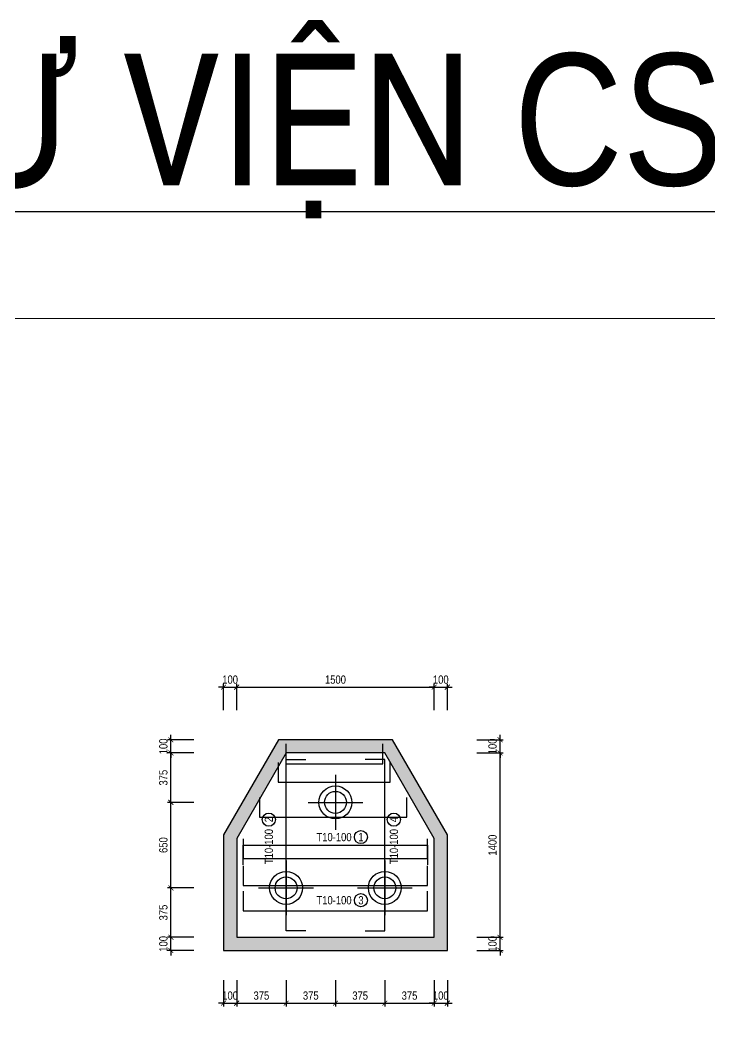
# Model space of a CAD drawing. Header units: millimetres. Extents: x -360107 to 123116000, y -52137 to 86044500.
# Drawn here: x -295127 to -289887, y 144107 to 151731 of the extents above; entities that cross this region are included whole.
import ezdxf
from ezdxf.enums import TextEntityAlignment as Align

# ---------------------------------------------------------------- set-up
doc = ezdxf.new("R2010")
doc.units = ezdxf.units.MM
doc.header["$LTSCALE"] = 100
doc.header["$MEASUREMENT"] = 0
doc.layers.get('Defpoints').update_dxf_attribs({"color": 250})
for name, color, linetype in [('04-GB-Dim', 146, 'Continuous'), ('05-GB-Hatch', 8, 'Continuous'), ('10-GB-Text', 4, 'Continuous')]:
    doc.layers.add(name, color=color, linetype=linetype)
for name, color, linetype, lineweight in [('12-GB-Ky Hieu', 232, 'Continuous', 13), ('18-GB-Reinf', 10, 'Continuous', 25), ('20-GB-GC', 145, 'Continuous', 25), ('21-GB-BD', 90, 'Continuous', 25)]:
    doc.layers.add(name, color=color, linetype=linetype, lineweight=lineweight)
doc.styles.add('02-GB-VNI-Helve', font='VNI-Helve-Condense.TTF')
doc.styles.add('VNI-Helve', font='VNI-Helve-Condense.TTF')
doc.dimstyles.new('GB 25', dxfattribs={"dimscale": 0.25, "dimtxt": 250, "dimasz": 150, "dimexe": 100, "dimexo": 100, "dimgap": 100, "dimtad": 1, "dimdec": 0, "dimzin": 0, "dimdsep": 46, "dimtxsty": 'VNI-Helve', "dimblk": 'ARCHTICK', "dimcen": 100, "dimdle": 100, "dimclrd": 256, "dimclre": 256, "dimclrt": 71, "dimadec": 0, "dimazin": 0, "dimtfac": 1, "dimtdec": 0, "dimtix": 1, "dimtmove": 0, "dimatfit": 3, "dimfxl": 3.75, "dimtolj": 1, "dimtzin": 0, "dimarcsym": 0})

# ---------------------------------------------------------------- blocks, each defined once
blk = doc.blocks.new('*U775')
for p, q in [((0, 208.3), (0, -208.3)), ((-208.3, 0), (208.3, 0))]:
    blk.add_line(p, q)
for radius in [125, 83.3]:
    blk.add_circle((0, 0), radius)
blk = doc.blocks.new('*U675')
at = {"layer": '20-GB-GC', "color": 145}
blk.add_circle((193.5, 31.2), 50, dxfattribs=at)
at = {"layer": '10-GB-Text', "style": '02-GB-VNI-Helve'}
blk.add_attdef('DAIC', text='', height=25, dxfattribs=at).set_placement((297.2, 123.6), align=Align.MIDDLE_LEFT)
blk.add_attdef('DAIO', (297.9, 65.8), '', height=25, dxfattribs=at)
blk.add_attdef('DAI', text='', height=62.5, dxfattribs=at).set_placement((122.5, 31.2), align=Align.MIDDLE_RIGHT)
at = {"layer": '10-GB-Text', "color": 141, "style": '02-GB-VNI-Helve'}
blk.add_attdef('A', text='', height=62.5, rotation=360, dxfattribs=at).set_placement((193.5, 31.2), align=Align.MIDDLE_CENTER)
blk = doc.blocks.new('_ArchTick')
at = {"color": 0, "linetype": 'ByBlock', "const_width": 0.15}
blk.add_lwpolyline([(-0.5, -0.5), (0.5, 0.5)], dxfattribs=at)
blk = doc.blocks.new('*D234')
at = {"layer": '04-GB-Dim', "lineweight": -2, "transparency": 16777216}
for p, q in [((-293581.5, 144440.5), (-293581.5, 144240.5)), ((-293481.5, 144440.5), (-293481.5, 144240.5)), ((-293581.5, 144265.5), (-293619, 144265.5)), ((-293581.5, 144265.5), (-293481.5, 144265.5)), ((-293481.5, 144265.5), (-293444, 144265.5))]:
    blk.add_line(p, q, dxfattribs=at)
at = {"layer": 'Defpoints', "color": 0, "transparency": 16777216}
for p in [(-293581.5, 144465.5), (-293481.5, 144465.5), (-293481.5, 144265.5)]:
    blk.add_point(p, dxfattribs=at)
at = {"layer": '04-GB-Dim', "lineweight": -2, "transparency": 16777216, "xscale": 37.5, "yscale": 37.5, "zscale": 37.5}
blk.add_blockref('_ArchTick', (-293581.5, 144265.5), dxfattribs=at)
at = {"layer": '04-GB-Dim', "lineweight": -2, "transparency": 16777216, "xscale": 37.5, "yscale": 37.5, "zscale": 37.5, "rotation": 180}
blk.add_blockref('_ArchTick', (-293481.5, 144265.5), dxfattribs=at)
at = {"layer": '04-GB-Dim', "color": 71, "transparency": 16777216, "insert": (-293531.5, 144322.4), "char_height": 62.5, "attachment_point": 5, "style": 'VNI-Helve'}
blk.add_mtext('\\A1;100', dxfattribs=at)
blk = doc.blocks.new('*D235')
at = {"layer": '04-GB-Dim', "lineweight": -2, "transparency": 16777216}
for p, q in [((-293481.5, 144440.5), (-293481.5, 144240.5)), ((-293106.5, 144440.5), (-293106.5, 144240.5)), ((-293506.5, 144265.5), (-293081.5, 144265.5))]:
    blk.add_line(p, q, dxfattribs=at)
at = {"layer": 'Defpoints', "color": 0, "transparency": 16777216}
for p in [(-293481.5, 144465.5), (-293106.5, 144465.5), (-293106.5, 144265.5)]:
    blk.add_point(p, dxfattribs=at)
at = {"layer": '04-GB-Dim', "lineweight": -2, "transparency": 16777216, "xscale": 37.5, "yscale": 37.5, "zscale": 37.5, "rotation": 180}
blk.add_blockref('_ArchTick', (-293481.5, 144265.5), dxfattribs=at)
at = {"layer": '04-GB-Dim', "lineweight": -2, "transparency": 16777216, "xscale": 37.5, "yscale": 37.5, "zscale": 37.5}
blk.add_blockref('_ArchTick', (-293106.5, 144265.5), dxfattribs=at)
at = {"layer": '04-GB-Dim', "color": 71, "transparency": 16777216, "insert": (-293294, 144322.4), "char_height": 62.5, "attachment_point": 5, "style": 'VNI-Helve'}
blk.add_mtext('\\A1;375', dxfattribs=at)
blk = doc.blocks.new('*D236')
at = {"layer": '04-GB-Dim', "lineweight": -2, "transparency": 16777216}
for p, q in [((-293106.5, 144440.5), (-293106.5, 144240.5)), ((-292731.5, 144440.5), (-292731.5, 144240.5)), ((-293131.5, 144265.5), (-292706.5, 144265.5))]:
    blk.add_line(p, q, dxfattribs=at)
at = {"layer": 'Defpoints', "color": 0, "transparency": 16777216}
for p in [(-293106.5, 144465.5), (-292731.5, 144465.5), (-292731.5, 144265.5)]:
    blk.add_point(p, dxfattribs=at)
at = {"layer": '04-GB-Dim', "lineweight": -2, "transparency": 16777216, "xscale": 37.5, "yscale": 37.5, "zscale": 37.5, "rotation": 180}
blk.add_blockref('_ArchTick', (-293106.5, 144265.5), dxfattribs=at)
at = {"layer": '04-GB-Dim', "lineweight": -2, "transparency": 16777216, "xscale": 37.5, "yscale": 37.5, "zscale": 37.5}
blk.add_blockref('_ArchTick', (-292731.5, 144265.5), dxfattribs=at)
at = {"layer": '04-GB-Dim', "color": 71, "transparency": 16777216, "insert": (-292919, 144322.4), "char_height": 62.5, "attachment_point": 5, "style": 'VNI-Helve'}
blk.add_mtext('\\A1;375', dxfattribs=at)
blk = doc.blocks.new('*D237')
at = {"layer": '04-GB-Dim', "lineweight": -2, "transparency": 16777216}
for p, q in [((-292731.5, 144440.5), (-292731.5, 144240.5)), ((-292356.5, 144440.5), (-292356.5, 144240.5)), ((-292756.5, 144265.5), (-292331.5, 144265.5))]:
    blk.add_line(p, q, dxfattribs=at)
at = {"layer": 'Defpoints', "color": 0, "transparency": 16777216}
for p in [(-292731.5, 144465.5), (-292356.5, 144465.5), (-292356.5, 144265.5)]:
    blk.add_point(p, dxfattribs=at)
at = {"layer": '04-GB-Dim', "lineweight": -2, "transparency": 16777216, "xscale": 37.5, "yscale": 37.5, "zscale": 37.5, "rotation": 180}
blk.add_blockref('_ArchTick', (-292731.5, 144265.5), dxfattribs=at)
at = {"layer": '04-GB-Dim', "lineweight": -2, "transparency": 16777216, "xscale": 37.5, "yscale": 37.5, "zscale": 37.5}
blk.add_blockref('_ArchTick', (-292356.5, 144265.5), dxfattribs=at)
at = {"layer": '04-GB-Dim', "color": 71, "transparency": 16777216, "insert": (-292544, 144322.4), "char_height": 62.5, "attachment_point": 5, "style": 'VNI-Helve'}
blk.add_mtext('\\A1;375', dxfattribs=at)
blk = doc.blocks.new('*D238')
at = {"layer": '04-GB-Dim', "lineweight": -2, "transparency": 16777216}
for p, q in [((-292356.5, 144440.5), (-292356.5, 144240.5)), ((-291981.5, 144440.5), (-291981.5, 144240.5)), ((-292381.5, 144265.5), (-291956.5, 144265.5))]:
    blk.add_line(p, q, dxfattribs=at)
at = {"layer": 'Defpoints', "color": 0, "transparency": 16777216}
for p in [(-292356.5, 144465.5), (-291981.5, 144465.5), (-291981.5, 144265.5)]:
    blk.add_point(p, dxfattribs=at)
at = {"layer": '04-GB-Dim', "lineweight": -2, "transparency": 16777216, "xscale": 37.5, "yscale": 37.5, "zscale": 37.5, "rotation": 180}
blk.add_blockref('_ArchTick', (-292356.5, 144265.5), dxfattribs=at)
at = {"layer": '04-GB-Dim', "lineweight": -2, "transparency": 16777216, "xscale": 37.5, "yscale": 37.5, "zscale": 37.5}
blk.add_blockref('_ArchTick', (-291981.5, 144265.5), dxfattribs=at)
at = {"layer": '04-GB-Dim', "color": 71, "transparency": 16777216, "insert": (-292169, 144322.4), "char_height": 62.5, "attachment_point": 5, "style": 'VNI-Helve'}
blk.add_mtext('\\A1;375', dxfattribs=at)
blk = doc.blocks.new('*D239')
at = {"layer": '04-GB-Dim', "lineweight": -2, "transparency": 16777216}
for p, q in [((-291981.5, 144440.5), (-291981.5, 144240.5)), ((-291881.5, 144440.5), (-291881.5, 144240.5)), ((-291981.5, 144265.5), (-292019, 144265.5)), ((-291981.5, 144265.5), (-291881.5, 144265.5)), ((-291881.5, 144265.5), (-291844, 144265.5))]:
    blk.add_line(p, q, dxfattribs=at)
at = {"layer": 'Defpoints', "color": 0, "transparency": 16777216}
for p in [(-291981.5, 144465.5), (-291881.5, 144465.5), (-291881.5, 144265.5)]:
    blk.add_point(p, dxfattribs=at)
at = {"layer": '04-GB-Dim', "lineweight": -2, "transparency": 16777216, "xscale": 37.5, "yscale": 37.5, "zscale": 37.5}
blk.add_blockref('_ArchTick', (-291981.5, 144265.5), dxfattribs=at)
at = {"layer": '04-GB-Dim', "lineweight": -2, "transparency": 16777216, "xscale": 37.5, "yscale": 37.5, "zscale": 37.5, "rotation": 180}
blk.add_blockref('_ArchTick', (-291881.5, 144265.5), dxfattribs=at)
at = {"layer": '04-GB-Dim', "color": 71, "transparency": 16777216, "insert": (-291931.5, 144322.4), "char_height": 62.5, "attachment_point": 5, "style": 'VNI-Helve'}
blk.add_mtext('\\A1;100', dxfattribs=at)
blk = doc.blocks.new('*D240')
at = {"layer": '04-GB-Dim', "lineweight": -2, "transparency": 16777216}
for p, q in [((-293981.5, 144765.5), (-293981.5, 144803)), ((-293806.5, 144765.5), (-294006.5, 144765.5)), ((-293981.5, 144665.5), (-293981.5, 144765.5)), ((-293806.5, 144665.5), (-294006.5, 144665.5)), ((-293981.5, 144665.5), (-293981.5, 144628))]:
    blk.add_line(p, q, dxfattribs=at)
at = {"layer": 'Defpoints', "color": 0, "transparency": 16777216}
for p in [(-293981.5, 144765.5), (-293781.5, 144765.5), (-293781.5, 144665.5)]:
    blk.add_point(p, dxfattribs=at)
at = {"layer": '04-GB-Dim', "lineweight": -2, "transparency": 16777216, "xscale": 37.5, "yscale": 37.5, "zscale": 37.5}
for p, rotation in [((-293981.5, 144765.5), 270), ((-293981.5, 144665.5), 90)]:
    blk.add_blockref('_ArchTick', p, dxfattribs=dict(at, rotation=rotation))
at = {"layer": '04-GB-Dim', "color": 71, "transparency": 16777216, "insert": (-294038.4, 144715.5), "char_height": 62.5, "attachment_point": 5, "rotation": 90, "style": 'VNI-Helve'}
blk.add_mtext('\\A1;100', dxfattribs=at)
blk = doc.blocks.new('*D241')
at = {"layer": '04-GB-Dim', "lineweight": -2, "transparency": 16777216}
for p, q in [((-293981.5, 144740.5), (-293981.5, 145165.5)), ((-293806.5, 145140.5), (-294006.5, 145140.5)), ((-293806.5, 144765.5), (-294006.5, 144765.5))]:
    blk.add_line(p, q, dxfattribs=at)
at = {"layer": 'Defpoints', "color": 0, "transparency": 16777216}
for p in [(-293981.5, 145140.5), (-293781.5, 145140.5), (-293781.5, 144765.5)]:
    blk.add_point(p, dxfattribs=at)
at = {"layer": '04-GB-Dim', "lineweight": -2, "transparency": 16777216, "xscale": 37.5, "yscale": 37.5, "zscale": 37.5}
for p, rotation in [((-293981.5, 145140.5), 90), ((-293981.5, 144765.5), 270)]:
    blk.add_blockref('_ArchTick', p, dxfattribs=dict(at, rotation=rotation))
at = {"layer": '04-GB-Dim', "color": 71, "transparency": 16777216, "insert": (-294038.4, 144953), "char_height": 62.5, "attachment_point": 5, "rotation": 90, "style": 'VNI-Helve'}
blk.add_mtext('\\A1;375', dxfattribs=at)
blk = doc.blocks.new('*D242')
at = {"layer": '04-GB-Dim', "lineweight": -2, "transparency": 16777216}
for p, q in [((-293806.5, 145790), (-294006.5, 145790)), ((-293981.5, 145115.5), (-293981.5, 145815)), ((-293806.5, 145140.5), (-294006.5, 145140.5))]:
    blk.add_line(p, q, dxfattribs=at)
at = {"layer": 'Defpoints', "color": 0, "transparency": 16777216}
for p in [(-293981.5, 145790), (-293781.5, 145790), (-293781.5, 145140.5)]:
    blk.add_point(p, dxfattribs=at)
at = {"layer": '04-GB-Dim', "lineweight": -2, "transparency": 16777216, "xscale": 37.5, "yscale": 37.5, "zscale": 37.5}
for p, rotation in [((-293981.5, 145790), 90), ((-293981.5, 145140.5), 270)]:
    blk.add_blockref('_ArchTick', p, dxfattribs=dict(at, rotation=rotation))
at = {"layer": '04-GB-Dim', "color": 71, "transparency": 16777216, "insert": (-294038.4, 145465.3), "char_height": 62.5, "attachment_point": 5, "rotation": 90, "style": 'VNI-Helve'}
blk.add_mtext('\\A1;650', dxfattribs=at)
blk = doc.blocks.new('*D243')
at = {"layer": '04-GB-Dim', "lineweight": -2, "transparency": 16777216}
for p, q in [((-293806.5, 146165), (-294006.5, 146165)), ((-293981.5, 145765), (-293981.5, 146190)), ((-293806.5, 145790), (-294006.5, 145790))]:
    blk.add_line(p, q, dxfattribs=at)
at = {"layer": 'Defpoints', "color": 0, "transparency": 16777216}
for p in [(-293981.5, 146165), (-293781.5, 146165), (-293781.5, 145790)]:
    blk.add_point(p, dxfattribs=at)
at = {"layer": '04-GB-Dim', "lineweight": -2, "transparency": 16777216, "xscale": 37.5, "yscale": 37.5, "zscale": 37.5}
for p, rotation in [((-293981.5, 146165), 90), ((-293981.5, 145790), 270)]:
    blk.add_blockref('_ArchTick', p, dxfattribs=dict(at, rotation=rotation))
at = {"layer": '04-GB-Dim', "color": 71, "transparency": 16777216, "insert": (-294038.4, 145977.5), "char_height": 62.5, "attachment_point": 5, "rotation": 90, "style": 'VNI-Helve'}
blk.add_mtext('\\A1;375', dxfattribs=at)
blk = doc.blocks.new('*D244')
at = {"layer": '04-GB-Dim', "lineweight": -2, "transparency": 16777216}
for p, q in [((-293981.5, 146265), (-293981.5, 146302.5)), ((-293806.5, 146265), (-294006.5, 146265)), ((-293981.5, 146165), (-293981.5, 146265)), ((-293806.5, 146165), (-294006.5, 146165)), ((-293981.5, 146165), (-293981.5, 146127.5))]:
    blk.add_line(p, q, dxfattribs=at)
at = {"layer": 'Defpoints', "color": 0, "transparency": 16777216}
for p in [(-293981.5, 146265), (-293781.5, 146265), (-293781.5, 146165)]:
    blk.add_point(p, dxfattribs=at)
at = {"layer": '04-GB-Dim', "lineweight": -2, "transparency": 16777216, "xscale": 37.5, "yscale": 37.5, "zscale": 37.5}
for p, rotation in [((-293981.5, 146265), 270), ((-293981.5, 146165), 90)]:
    blk.add_blockref('_ArchTick', p, dxfattribs=dict(at, rotation=rotation))
at = {"layer": '04-GB-Dim', "color": 71, "transparency": 16777216, "insert": (-294038.4, 146215), "char_height": 62.5, "attachment_point": 5, "rotation": 90, "style": 'VNI-Helve'}
blk.add_mtext('\\A1;100', dxfattribs=at)
blk = doc.blocks.new('*D245')
at = {"layer": '04-GB-Dim', "lineweight": -2, "transparency": 16777216}
for p, q in [((-293581.5, 146490), (-293581.5, 146690)), ((-293481.5, 146490), (-293481.5, 146690)), ((-293581.5, 146665), (-293619, 146665)), ((-293581.5, 146665), (-293481.5, 146665)), ((-293481.5, 146665), (-293444, 146665))]:
    blk.add_line(p, q, dxfattribs=at)
at = {"layer": 'Defpoints', "color": 0, "transparency": 16777216}
for p in [(-293481.5, 146665), (-293581.5, 146465), (-293481.5, 146465)]:
    blk.add_point(p, dxfattribs=at)
at = {"layer": '04-GB-Dim', "lineweight": -2, "transparency": 16777216, "xscale": 37.5, "yscale": 37.5, "zscale": 37.5}
blk.add_blockref('_ArchTick', (-293581.5, 146665), dxfattribs=at)
at = {"layer": '04-GB-Dim', "lineweight": -2, "transparency": 16777216, "xscale": 37.5, "yscale": 37.5, "zscale": 37.5, "rotation": 180}
blk.add_blockref('_ArchTick', (-293481.5, 146665), dxfattribs=at)
at = {"layer": '04-GB-Dim', "color": 71, "transparency": 16777216, "insert": (-293531.5, 146721.9), "char_height": 62.5, "attachment_point": 5, "style": 'VNI-Helve'}
blk.add_mtext('\\A1;100', dxfattribs=at)
blk = doc.blocks.new('*D246')
at = {"layer": '04-GB-Dim', "lineweight": -2, "transparency": 16777216}
for p, q in [((-293481.5, 146490), (-293481.5, 146690)), ((-291981.5, 146490), (-291981.5, 146690)), ((-293506.5, 146665), (-291956.5, 146665))]:
    blk.add_line(p, q, dxfattribs=at)
at = {"layer": 'Defpoints', "color": 0, "transparency": 16777216}
for p in [(-291981.5, 146665), (-293481.5, 146465), (-291981.5, 146465)]:
    blk.add_point(p, dxfattribs=at)
at = {"layer": '04-GB-Dim', "lineweight": -2, "transparency": 16777216, "xscale": 37.5, "yscale": 37.5, "zscale": 37.5, "rotation": 180}
blk.add_blockref('_ArchTick', (-293481.5, 146665), dxfattribs=at)
at = {"layer": '04-GB-Dim', "lineweight": -2, "transparency": 16777216, "xscale": 37.5, "yscale": 37.5, "zscale": 37.5}
blk.add_blockref('_ArchTick', (-291981.5, 146665), dxfattribs=at)
at = {"layer": '04-GB-Dim', "color": 71, "transparency": 16777216, "insert": (-292731.5, 146721.9), "char_height": 62.5, "attachment_point": 5, "style": 'VNI-Helve'}
blk.add_mtext('\\A1;1500', dxfattribs=at)
blk = doc.blocks.new('*D247')
at = {"layer": '04-GB-Dim', "lineweight": -2, "transparency": 16777216}
for p, q in [((-291981.5, 146490), (-291981.5, 146690)), ((-291881.5, 146490), (-291881.5, 146690)), ((-291981.5, 146665), (-292019, 146665)), ((-291981.5, 146665), (-291881.5, 146665)), ((-291881.5, 146665), (-291844, 146665))]:
    blk.add_line(p, q, dxfattribs=at)
at = {"layer": 'Defpoints', "color": 0, "transparency": 16777216}
for p in [(-291881.5, 146665), (-291981.5, 146465), (-291881.5, 146465)]:
    blk.add_point(p, dxfattribs=at)
at = {"layer": '04-GB-Dim', "lineweight": -2, "transparency": 16777216, "xscale": 37.5, "yscale": 37.5, "zscale": 37.5}
blk.add_blockref('_ArchTick', (-291981.5, 146665), dxfattribs=at)
at = {"layer": '04-GB-Dim', "lineweight": -2, "transparency": 16777216, "xscale": 37.5, "yscale": 37.5, "zscale": 37.5, "rotation": 180}
blk.add_blockref('_ArchTick', (-291881.5, 146665), dxfattribs=at)
at = {"layer": '04-GB-Dim', "color": 71, "transparency": 16777216, "insert": (-291931.5, 146721.9), "char_height": 62.5, "attachment_point": 5, "style": 'VNI-Helve'}
blk.add_mtext('\\A1;100', dxfattribs=at)
blk = doc.blocks.new('*D248')
at = {"layer": '04-GB-Dim', "lineweight": -2, "transparency": 16777216}
for p, q in [((-291481.5, 144765.5), (-291481.5, 144803)), ((-291656.5, 144765.5), (-291456.5, 144765.5)), ((-291481.5, 144665.5), (-291481.5, 144765.5)), ((-291656.5, 144665.5), (-291456.5, 144665.5)), ((-291481.5, 144665.5), (-291481.5, 144628))]:
    blk.add_line(p, q, dxfattribs=at)
at = {"layer": 'Defpoints', "color": 0, "transparency": 16777216}
for p in [(-291681.5, 144765.5), (-291481.5, 144765.5), (-291681.5, 144665.5)]:
    blk.add_point(p, dxfattribs=at)
at = {"layer": '04-GB-Dim', "lineweight": -2, "transparency": 16777216, "xscale": 37.5, "yscale": 37.5, "zscale": 37.5}
for p, rotation in [((-291481.5, 144765.5), 270), ((-291481.5, 144665.5), 90)]:
    blk.add_blockref('_ArchTick', p, dxfattribs=dict(at, rotation=rotation))
at = {"layer": '04-GB-Dim', "color": 71, "transparency": 16777216, "insert": (-291538.4, 144715.5), "char_height": 62.5, "attachment_point": 5, "rotation": 90, "style": 'VNI-Helve'}
blk.add_mtext('\\A1;100', dxfattribs=at)
blk = doc.blocks.new('*D249')
at = {"layer": '04-GB-Dim', "lineweight": -2, "transparency": 16777216}
for p, q in [((-291656.5, 146165), (-291456.5, 146165)), ((-291481.5, 144740.5), (-291481.5, 146190)), ((-291656.5, 144765.5), (-291456.5, 144765.5))]:
    blk.add_line(p, q, dxfattribs=at)
at = {"layer": 'Defpoints', "color": 0, "transparency": 16777216}
for p in [(-291681.5, 146165), (-291481.5, 146165), (-291681.5, 144765.5)]:
    blk.add_point(p, dxfattribs=at)
at = {"layer": '04-GB-Dim', "lineweight": -2, "transparency": 16777216, "xscale": 37.5, "yscale": 37.5, "zscale": 37.5}
for p, rotation in [((-291481.5, 146165), 90), ((-291481.5, 144765.5), 270)]:
    blk.add_blockref('_ArchTick', p, dxfattribs=dict(at, rotation=rotation))
at = {"layer": '04-GB-Dim', "color": 71, "transparency": 16777216, "insert": (-291538.4, 145465.3), "char_height": 62.5, "attachment_point": 5, "rotation": 90, "style": 'VNI-Helve'}
blk.add_mtext('\\A1;1400', dxfattribs=at)
blk = doc.blocks.new('*D250')
at = {"layer": '04-GB-Dim', "lineweight": -2, "transparency": 16777216}
for p, q in [((-291481.5, 146265), (-291481.5, 146302.5)), ((-291656.5, 146265), (-291456.5, 146265)), ((-291481.5, 146165), (-291481.5, 146265)), ((-291656.5, 146165), (-291456.5, 146165)), ((-291481.5, 146165), (-291481.5, 146127.5))]:
    blk.add_line(p, q, dxfattribs=at)
at = {"layer": 'Defpoints', "color": 0, "transparency": 16777216}
for p in [(-291681.5, 146265), (-291481.5, 146265), (-291681.5, 146165)]:
    blk.add_point(p, dxfattribs=at)
at = {"layer": '04-GB-Dim', "lineweight": -2, "transparency": 16777216, "xscale": 37.5, "yscale": 37.5, "zscale": 37.5}
for p, rotation in [((-291481.5, 146265), 270), ((-291481.5, 146165), 90)]:
    blk.add_blockref('_ArchTick', p, dxfattribs=dict(at, rotation=rotation))
at = {"layer": '04-GB-Dim', "color": 71, "transparency": 16777216, "insert": (-291538.4, 146215), "char_height": 62.5, "attachment_point": 5, "rotation": 90, "style": 'VNI-Helve'}
blk.add_mtext('\\A1;100', dxfattribs=at)

msp = doc.modelspace()

# ---------------------------------------------------------------- hatches: boundary and pattern name
at = {"layer": '05-GB-Hatch'}
h = msp.add_hatch(dxfattribs=at)
h.set_pattern_fill('AR-CONC', color=256, scale=10, style=0)
h.set_pattern_definition([(50, (-309690, 19499), (71.726018, -6.275213), [7.5, -82.5]), (355, (-309690, 19499), (-13.875133, 75.219213), [6, -66]), (100.451444, (-309684.02, 19498.48), (57.850885, 68.944), [6.37402, -70.11421]), (46.1842, (-309690, 19519), (106.724133, -16.55193), [11.25, -123.75]), (96.63564, (-309681.11, 19517.62), (93.466195, 97.41186), [9.56103, -105.17138]), (351.18416, (-309690, 19519), (93.46619, 97.41186), [9, -99]), (21, (-309680, 19514), (59.690705, -40.26189), [7.5, -82.5]), (326, (-309680, 19514), (24.331533, 72.515005), [6, -66]), (71.451445, (-309675.026, 19510.645), (84.022238, 32.253115), [6.37402, -70.11421]), (37.5, (-309690, 19499), (1.2159855, 33.2893854), [0, -65.2, 0, -67, 0, -66.25]), (7.5, (-309690, 19499), (26.306954, 39.441171), [0, -38.2, 0, -63.7, 0, -25.25]), (327.5, (-309712.3, 19499), (53.3822436, -2.255487), [0, -25, 0, -78, 0, -103.5]), (317.5, (-309722.3, 19499), (58.318617, 10.010498), [0, -32.5, 0, -51.8, 0, -73.5])])
h.paths.add_polyline_path([(-293581.5, 144665.5), (-291881.5, 144665.5), (-291881.5, 145542.3), (-292298.8, 146265), (-293164.2, 146265), (-293581.5, 145542.3)])
h.paths.add_polyline_path([(-293481.5, 144765.5), (-291981.5, 144765.5), (-291981.5, 145515.5), (-292356.5, 146165), (-293106.5, 146165), (-293481.5, 145515.5)], flags=16)

# ---------------------------------------------------------------- linework, layer by layer
msp.add_lwpolyline([(-293581.5, 144665.5), (-291881.5, 144665.5), (-291881.5, 145542.3), (-292298.8, 146265), (-293164.2, 146265), (-293581.5, 145542.3)], close=True, dxfattribs=at)
at = {"layer": '12-GB-Ky Hieu'}
msp.add_lwpolyline([(-297468, 149463.6), (-211650, 149463.6), (-211650, 141624.2), (-297468, 141624.2)], close=True, dxfattribs=at)
at = {"layer": '18-GB-Reinf'}
for points in [[(-293108, 146233.5), (-293108, 146083.5), (-292371.5, 146083.5), (-292371.5, 146233.5)], [(-293166, 146094), (-293166, 145944), (-292317, 145944), (-292317, 146094)], [(-292956.5, 144815.5), (-293106.5, 144815.5), (-293106.5, 146115), (-292956.5, 146115)], [(-292506.5, 144815.5), (-292356.5, 144815.5), (-292356.5, 146115), (-292506.5, 146115)], [(-293309, 145827), (-293309, 145677), (-292190.5, 145677), (-292190.5, 145827)], [(-293431.5, 145514), (-293431.5, 145364), (-292031.5, 145364), (-292031.5, 145514)], [(-293431.5, 145315.2), (-293431.5, 145465.2), (-292031.5, 145465.2), (-292031.5, 145315.2)], [(-293431.5, 145308), (-293431.5, 145158), (-292031.5, 145158), (-292031.5, 145308)], [(-293431.5, 145115.5), (-293431.5, 144965.5), (-292031.5, 144965.5), (-292031.5, 145115.5)]]:
    msp.add_lwpolyline(points, dxfattribs=at)
at = {"layer": '21-GB-BD'}
msp.add_lwpolyline([(-293481.5, 144765.5), (-291981.5, 144765.5), (-291981.5, 145515.5), (-292356.5, 146165), (-293106.5, 146165), (-293481.5, 145515.5), (-293481.5, 144765.5)], close=True, dxfattribs=at)

# ---------------------------------------------------------------- block references
for p in [(-292731.5, 145790), (-293106.5, 145140.5), (-292356.5, 145140.5)]:
    msp.add_blockref('*U775', p)
at = {"layer": '04-GB-Dim', "rotation": 89.99999999999991}
for p, values in [((-293206.5, 145465.2), {'A': '2', 'DAI': 'T10-100'}), ((-292256.5, 145465.2), {'A': '4', 'DAI': 'T10-100'})]:
    msp.add_blockref('*U675', p, dxfattribs=at).add_auto_attribs(values)
at = {"layer": '04-GB-Dim'}
for p, values in [((-292731.5, 145495.2), {'A': '1', 'DAI': 'T10-100'}), ((-292731.5, 145015.5), {'A': '3', 'DAI': 'T10-100'})]:
    msp.add_blockref('*U675', p, dxfattribs=at).add_auto_attribs(values)

# ---------------------------------------------------------------- texts
at = {"layer": '10-GB-Text', "color": 2, "style": 'VNI-Helve'}
msp.add_text('%%UTHÖ VIEÄN CSA TOOLS', height=1000, rotation=360, dxfattribs=at).set_placement((-290963.2, 150476), align=Align.CENTER)

# ---------------------------------------------------------------- dimensions: what is measured, and where the dimension line sits
at = {"layer": '04-GB-Dim'}
for p1, p2, distance, picture, middle in [((-293581.5, 146465), (-293481.5, 146465), 200, '*D245', (-293531.5, 146721.9)), ((-293481.5, 146465), (-291981.5, 146465), 200, '*D246', (-292731.5, 146721.9)), ((-291981.5, 146465), (-291881.5, 146465), 200, '*D247', (-291931.5, 146721.9)), ((-293781.5, 146165), (-293781.5, 146265), 200, '*D244', (-294038.4, 146215)), ((-291681.5, 146165), (-291681.5, 146265), -200, '*D250', (-291538.4, 146215)), ((-293781.5, 145790), (-293781.5, 146165), 200, '*D243', (-294038.4, 145977.5)), ((-291681.5, 144765.5), (-291681.5, 146165), -200, '*D249', (-291538.4166667, 145465.25)), ((-293781.5, 145140.5), (-293781.5, 145790), 200, '*D242', (-294038.4166667, 145465.25)), ((-293781.5, 144765.5), (-293781.5, 145140.5), 200, '*D241', (-294038.4, 144953)), ((-293781.5, 144665.5), (-293781.5, 144765.5), 200, '*D240', (-294038.4, 144715.5)), ((-291681.5, 144665.5), (-291681.5, 144765.5), -200, '*D248', (-291538.4, 144715.5)), ((-293581.5, 144465.5), (-293481.5, 144465.5), -200, '*D234', (-293531.5, 144322.4)), ((-293481.5, 144465.5), (-293106.5, 144465.5), -200, '*D235', (-293294, 144322.4)), ((-293106.5, 144465.5), (-292731.5, 144465.5), -200, '*D236', (-292919, 144322.4)), ((-292731.5, 144465.5), (-292356.5, 144465.5), -200, '*D237', (-292544, 144322.4)), ((-292356.5, 144465.5), (-291981.5, 144465.5), -200, '*D238', (-292169, 144322.4)), ((-291981.5, 144465.5), (-291881.5, 144465.5), -200, '*D239', (-291931.5, 144322.4))]:
    dim = msp.add_aligned_dim(p1=p1, p2=p2, distance=distance, dimstyle='GB 25', dxfattribs=at)
    dim.commit()
    dim.dimension.update_dxf_attribs({"geometry": picture, "text_midpoint": middle})

doc.saveas('drawing.dxf')
